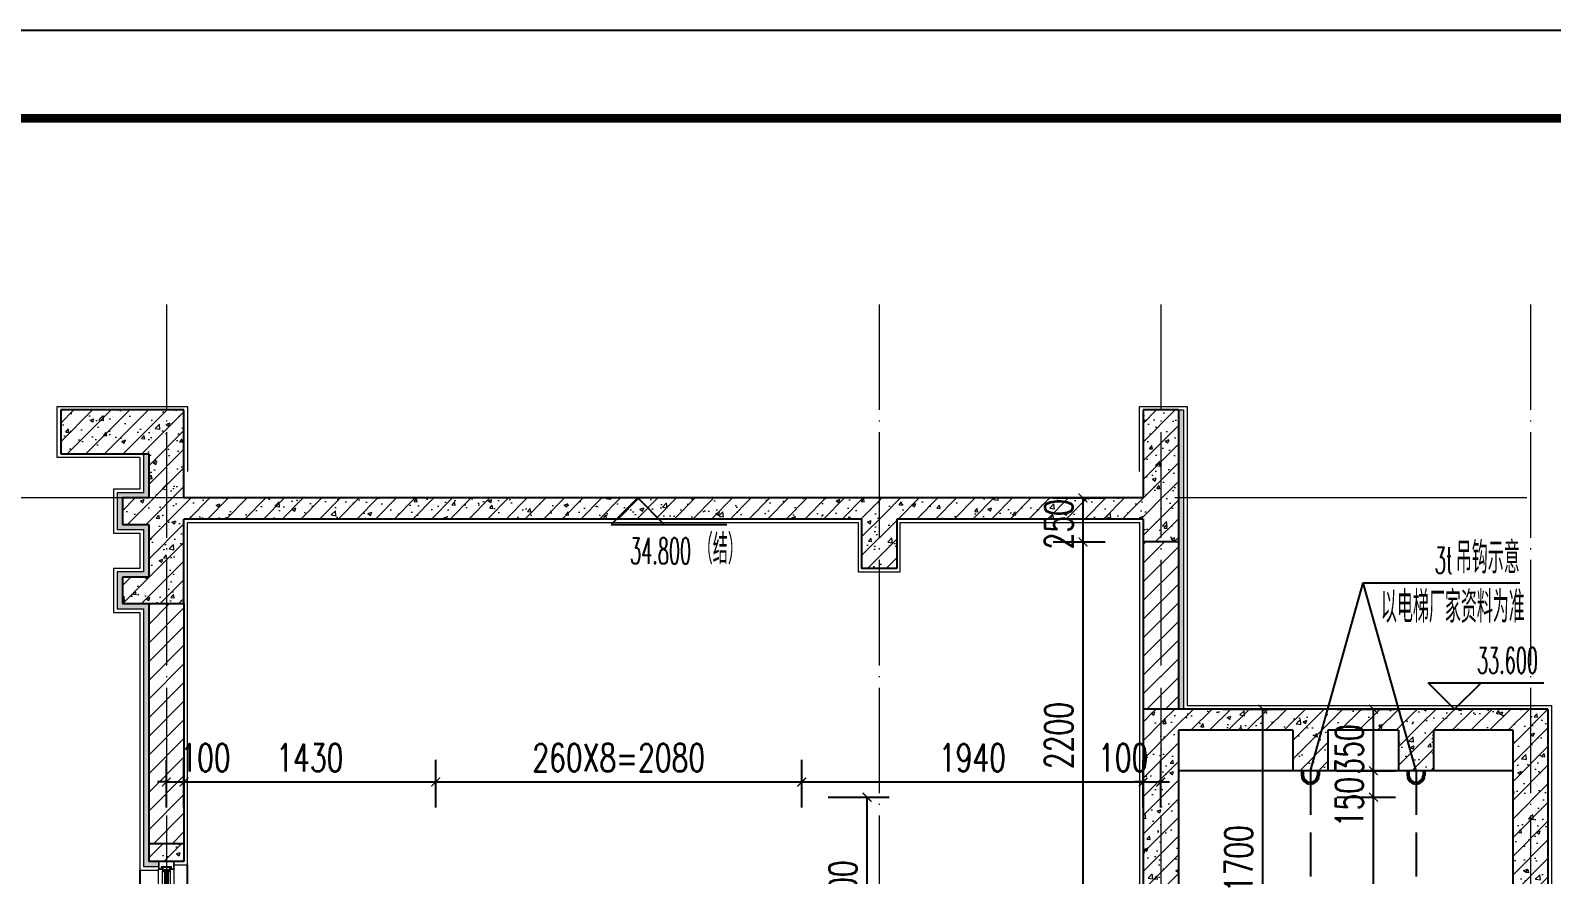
# Model space of a CAD drawing. Extents: x -461650 to 361314, y 245336 to 769729.
# Drawn here: x 279513 to 288156, y 728976 to 733773 of the extents above; entities that cross this region are included whole.
import ezdxf

# ---------------------------------------------------------------- set-up
doc = ezdxf.new("R2010")
doc.units = 0
doc.header["$LTSCALE"] = 1000
doc.linetypes.add('DASH', pattern=[0.35, 0.25, -0.1])
doc.linetypes.add('DOTE', pattern=[2.42, 2, -0.2, 0.02, -0.2])
doc.layers.get('0').update_dxf_attribs({"linetype": 'CONTINUOUS'})
doc.layers.get('DEFPOINTS').update_dxf_attribs({"linetype": 'CONTINUOUS'})
for name, color, linetype in [('-TK', 7, 'CONTINUOUS'), ('DIM_ELEV', 3, 'CONTINUOUS'), ('DIM_IDEN', 67, 'CONTINUOUS'), ('PUB_DIM', 3, 'CONTINUOUS'), ('PUB_TEXT', 2, 'CONTINUOUS'), ('WALL', 5, 'CONTINUOUS'), ('尺寸标注', 86, 'CONTINUOUS'), ('看线', 251, 'CONTINUOUS'), ('立面-看线', 251, 'CONTINUOUS'), ('设备', 253, 'CONTINUOUS')]:
    doc.layers.add(name, color=color, linetype=linetype)
for name, color, linetype, lineweight in [('DOTE', 19, 'DOTE', 9), ('PUB_HATCH', 8, 'CONTINUOUS', 9), ('S_WINDOW', 144, 'CONTINUOUS', 15), ('内粉刷', 37, 'CONTINUOUS', 9), ('细细', 250, 'CONTINUOUS', 0)]:
    doc.layers.add(name, color=color, linetype=linetype, lineweight=lineweight)
doc.styles.add('_TCH_DIM', font='SIMPLEX.shx', dxfattribs={"width": 0.7, "bigfont": 'GBCBIG.shx'})
doc.styles.add('_TCH_DIM_T3', font='SIMPLEX', dxfattribs={"width": 0.705882, "bigfont": 'GBCBIG'})
doc.styles.add('DIM_FONT_T3', font='SIMPLEX', dxfattribs={"width": 0.705882, "bigfont": 'GBCBIG'})
doc.dimstyles.new('_TCH_ARCH&&50', dxfattribs={"dimtxt": 157.5, "dimasz": 50, "dimexe": 125, "dimexo": 150, "dimgap": 58.75, "dimtad": 1, "dimdec": 0, "dimzin": 0, "dimdsep": 46, "dimtxsty": '_TCH_DIM_T3', "dimblk": 'ARCHTICK', "dimcen": 0.09, "dimclrt": 7, "dimazin": 0, "dimtfac": 1, "dimtdec": 0, "dimtix": 1, "dimtmove": 2, "dimatfit": 3, "dimldrblk": 'ARCHTICK', "dimfxl": 0, "dimtolj": 1, "dimtzin": 0, "dimarcsym": 0})
pattern_1 = [(315, (-218910.2607, -140541.0897), (-1.767766953, -1.767766953), []), (315, (-218909.0822, -140541.0897), (-1.767766953, -1.767766953), [])]
pattern_2 = [(315, (-218910.2607, -141979.3279), (-1.767766953, -1.767766953), []), (315, (-218909.0822, -141979.3279), (-1.767766953, -1.767766953), [])]
pattern_3 = [(45, (-677627.57, 806198.58), (-53.03303, 53.03303), [])]
pattern_4 = [(45, (-677627.57, 806144.725), (-53.0330086, 53.0330086), []), (50, (-677627.57, 806144.73), (215.178055, -18.82564), [22.5, -247.5]), (355, (-677627.57, 806144.73), (-41.6254, 225.65764), [18, -198]), (100.4514, (-677609.64, 806143.16), (173.552815, 206.831863), [19.122057, -210.342634]), (46.1842, (-677627.57, 806204.73), (320.172315, -49.655704), [33.75, -371.25]), (96.6356, (-677600.9, 806200.6), (280.39881, 292.23536), [28.68309, -315.5139]), (351.1842, (-677627.57, 806204.73), (280.39858, 292.23558), [27, -297]), (21, (-677597.57, 806189.73), (179.072116, -120.785667), [22.5, -247.5]), (326, (-677597.57, 806189.73), (72.9946, 217.545014), [18, -198]), (71.4514, (-677582.65, 806179.66), (252.06679, 96.75915), [19.122057, -210.342634]), (37.5, (-677627.57, 806144.725), (3.6479566, 99.868156), [0, -195.6, 0, -201, 0, -198.75]), (7.5, (-677627.57, 806144.73), (78.920861, 118.323514), [0, -114.6, 0, -191.1, 0, -75.75]), (327.5, (-677694.47, 806144.725), (160.146731, -6.7664615), [0, -75, 0, -234, 0, -310.5]), (317.5, (-677724.47, 806144.73), (174.95585, 30.031495), [0, -97.5, 0, -155.4, 0, -220.5])]

# ---------------------------------------------------------------- blocks, each defined once
blk = doc.blocks.new('A1')
blk.add_lwpolyline([(0, 59400), (0, 0), (84100, 0), (84100, 59400)], close=True)
at = {"const_width": 100}
blk.add_lwpolyline([(2500, 58400), (2500, 1000), (83100, 1000), (83100, 58400)], close=True, dxfattribs=at)
blk = doc.blocks.new('zrszerf')
at = {"layer": '细细'}
h = blk.add_hatch(dxfattribs=at)
h.set_pattern_fill('金属', color=256, style=0)
h.set_pattern_definition(pattern_1)
h.paths.add_polyline_path([(257694.9, 608543.3), (257714.9, 608543.3), (257714.9, 608556.8), (257764.9, 608556.8), (257764.9, 608543.3), (257784.9, 608543.3), (257784.9, 608588.3), (257694.9, 608588.3)])
h.paths.add_polyline_path([(257712.9, 608558.8), (257712.9, 608545.3), (257696.9, 608545.3), (257696.9, 608586.3), (257782.9, 608586.3), (257782.9, 608545.3), (257766.9, 608545.3), (257766.9, 608558.8)], flags=16)
h = blk.add_hatch(dxfattribs=at)
h.set_pattern_fill('金属', color=256, style=0)
h.set_pattern_definition(pattern_1)
h.paths.add_polyline_path([(257762.4, 608554.8), (257762.4, 608529.8), (257750.4, 608529.8), (257750.4, 608539.8), (257729.4, 608539.8), (257729.4, 608529.8), (257717.4, 608529.8), (257717.4, 608554.8)])
h.paths.add_polyline_path([(257719.4, 608552.8), (257719.4, 608531.8), (257727.4, 608531.8), (257727.4, 608541.8), (257752.4, 608541.8), (257752.4, 608531.8), (257760.4, 608531.8), (257760.4, 608552.8)], flags=16)
h = blk.add_hatch(color=256, dxfattribs=at)
edge = h.paths.add_edge_path()
edge.add_line((257735.4, 608539.8), (257735.4, 608527.8))
edge.add_arc((257739.9, 608519.5), 9.44, 61.51755, 118.48245, ccw=False)
edge.add_line((257744.4, 608527.8), (257744.4, 608539.8))
edge.add_arc((257739.9, 608548.1), 9.44, 241.51755, 298.48245, ccw=False)
h = blk.add_hatch(dxfattribs=at)
h.set_pattern_fill('金属', color=256, style=0)
h.set_pattern_definition(pattern_2)
h.paths.add_polyline_path([(257694.9, 607233.3), (257714.9, 607233.3), (257714.9, 607219.8), (257764.9, 607219.8), (257764.9, 607233.3), (257784.9, 607233.3), (257784.9, 607188.3), (257694.9, 607188.3)])
h.paths.add_polyline_path([(257712.9, 607217.8), (257712.9, 607231.3), (257696.9, 607231.3), (257696.9, 607190.3), (257782.9, 607190.3), (257782.9, 607231.3), (257766.9, 607231.3), (257766.9, 607217.8)], flags=16)
h = blk.add_hatch(dxfattribs=at)
h.set_pattern_fill('金属', color=256, style=0)
h.set_pattern_definition(pattern_2)
h.paths.add_polyline_path([(257762.4, 607221.8), (257762.4, 607246.8), (257750.4, 607246.8), (257750.4, 607236.8), (257729.4, 607236.8), (257729.4, 607246.8), (257717.4, 607246.8), (257717.4, 607221.8)])
h.paths.add_polyline_path([(257719.4, 607223.8), (257719.4, 607244.8), (257727.4, 607244.8), (257727.4, 607234.8), (257752.4, 607234.8), (257752.4, 607244.8), (257760.4, 607244.8), (257760.4, 607223.8)], flags=16)
h = blk.add_hatch(color=256, dxfattribs=at)
edge = h.paths.add_edge_path()
edge.add_line((257735.4, 607236.8), (257735.4, 607248.8))
edge.add_arc((257739.9, 607257.1), 9.44, 241.51755, 298.48245)
edge.add_line((257744.4, 607248.8), (257744.4, 607236.8))
edge.add_arc((257739.9, 607228.5), 9.44, 61.51755, 118.48245)
at = {"layer": 'S_WINDOW'}
for p, q in [((257694.9, 607233.3), (257694.9, 608543.3)), ((257717.4, 607246.8), (257717.4, 608529.8)), ((257762.4, 607246.8), (257762.4, 608529.8)), ((257784.9, 607233.3), (257784.9, 608543.3))]:
    blk.add_line(p, q, dxfattribs=at)
for points in [[(257784.9, 608588.3), (257784.9, 608543.3), (257764.9, 608543.3), (257764.9, 608556.8), (257714.9, 608556.8), (257714.9, 608543.3), (257694.9, 608543.3), (257694.9, 608588.3)], [(257782.9, 608586.3), (257782.9, 608545.3), (257766.9, 608545.3), (257766.9, 608558.8), (257712.9, 608558.8), (257712.9, 608545.3), (257696.9, 608545.3), (257696.9, 608586.3)], [(257762.4, 608554.8), (257762.4, 608529.8), (257750.4, 608529.8), (257750.4, 608539.8), (257729.4, 608539.8), (257729.4, 608529.8), (257717.4, 608529.8), (257717.4, 608554.8)], [(257760.4, 608552.8), (257760.4, 608531.8), (257752.4, 608531.8), (257752.4, 608541.8), (257727.4, 608541.8), (257727.4, 608531.8), (257719.4, 608531.8), (257719.4, 608552.8)], [(257784.9, 607188.3), (257784.9, 607233.3), (257764.9, 607233.3), (257764.9, 607219.8), (257714.9, 607219.8), (257714.9, 607233.3), (257694.9, 607233.3), (257694.9, 607188.3)], [(257782.9, 607190.3), (257782.9, 607231.3), (257766.9, 607231.3), (257766.9, 607217.8), (257712.9, 607217.8), (257712.9, 607231.3), (257696.9, 607231.3), (257696.9, 607190.3)], [(257762.4, 607221.8), (257762.4, 607246.8), (257750.4, 607246.8), (257750.4, 607236.8), (257729.4, 607236.8), (257729.4, 607246.8), (257717.4, 607246.8), (257717.4, 607221.8)], [(257760.4, 607223.8), (257760.4, 607244.8), (257752.4, 607244.8), (257752.4, 607234.8), (257727.4, 607234.8), (257727.4, 607244.8), (257719.4, 607244.8), (257719.4, 607223.8)]]:
    blk.add_lwpolyline(points, close=True, dxfattribs=at)
at = {"layer": '细细'}
for points in [[(257729.4, 608529.8), (257729.4, 607246.8)], [(257735.4, 607248.8), (257735.4, 608539.8)], [(257744.4, 607248.8), (257744.4, 608539.8)], [(257750.4, 608529.8), (257750.4, 607246.8)]]:
    blk.add_lwpolyline(points, dxfattribs=at)
for points in [[(257735.4, 608539.8), (257735.4, 608527.8, -0.253805), (257744.4, 608527.8), (257744.4, 608539.8, -0.253805)], [(257735.4, 607236.8), (257735.4, 607248.8, 0.253805), (257744.4, 607248.8), (257744.4, 607236.8, 0.253805)]]:
    blk.add_lwpolyline(points, format="xyb", close=True, dxfattribs=at)
blk = doc.blocks.new('_ArchTick')
at = {"color": 0, "linetype": 'ByBlock', "const_width": 0.15}
blk.add_lwpolyline([(-0.5, -0.5), (0.5, 0.5)], dxfattribs=at)
blk = doc.blocks.new('*D1412')
at = {"layer": 'DEFPOINTS', "color": 0}
for p in [(283895.8, 729416.3), (284266.9, 729416.3), (283895.8, 728316.3)]:
    blk.add_point(p, dxfattribs=at)
at = {"layer": '尺寸标注', "color": 0, "lineweight": -2}
for p, q in [((284045.8, 729416.3), (284391.9, 729416.3)), ((284266.9, 728316.3), (284266.9, 729416.3)), ((284045.8, 728316.3), (284391.9, 728316.3))]:
    blk.add_line(p, q, dxfattribs=at)
at = {"layer": '尺寸标注', "color": 0, "lineweight": -2, "xscale": 50, "yscale": 50, "zscale": 50}
for p, rotation in [((284266.9, 729416.3), 90), ((284266.9, 728316.3), 270)]:
    blk.add_blockref('_ArchTick', p, dxfattribs=dict(at, rotation=rotation))
at = {"layer": '尺寸标注', "color": 7, "insert": (284129.4, 728866.3), "char_height": 157.5, "attachment_point": 5, "rotation": 90, "style": '_TCH_DIM_T3'}
blk.add_mtext('\\A1;1100', dxfattribs=at)
blk = doc.blocks.new('*D1430')
at = {"layer": 'DEFPOINTS', "color": 0}
for p in [(285175, 731116.3), (285493.9, 731116.3), (285175, 730866.3)]:
    blk.add_point(p, dxfattribs=at)
at = {"layer": '尺寸标注', "color": 0, "lineweight": -2}
for p, q in [((285325, 731116.3), (285618.9, 731116.3)), ((285493.9, 730866.3), (285493.9, 731116.3)), ((285325, 730866.3), (285618.9, 730866.3))]:
    blk.add_line(p, q, dxfattribs=at)
at = {"layer": '尺寸标注', "color": 0, "lineweight": -2, "xscale": 50, "yscale": 50, "zscale": 50}
for p, rotation in [((285493.9, 731116.3), 90), ((285493.9, 730866.3), 270)]:
    blk.add_blockref('_ArchTick', p, dxfattribs=dict(at, rotation=rotation))
at = {"layer": '尺寸标注', "color": 7, "insert": (285356.4, 730966.9), "char_height": 157.5, "attachment_point": 5, "rotation": 90, "style": '_TCH_DIM_T3'}
blk.add_mtext('\\A1;250', dxfattribs=at)
blk = doc.blocks.new('*D1431')
at = {"layer": 'DEFPOINTS', "color": 0}
for p in [(285175, 730866.3), (285493.9, 730866.3), (285175, 728666.3)]:
    blk.add_point(p, dxfattribs=at)
at = {"layer": '尺寸标注', "color": 0, "lineweight": -2}
for p, q in [((285325, 730866.3), (285618.9, 730866.3)), ((285493.9, 728666.3), (285493.9, 730866.3)), ((285325, 728666.3), (285618.9, 728666.3))]:
    blk.add_line(p, q, dxfattribs=at)
at = {"layer": '尺寸标注', "color": 0, "lineweight": -2, "xscale": 50, "yscale": 50, "zscale": 50}
for p, rotation in [((285493.9, 730866.3), 90), ((285493.9, 728666.3), 270)]:
    blk.add_blockref('_ArchTick', p, dxfattribs=dict(at, rotation=rotation))
at = {"layer": '尺寸标注', "color": 7, "insert": (285356.4, 729766.3), "char_height": 157.5, "attachment_point": 5, "rotation": 90, "style": '_TCH_DIM_T3'}
blk.add_mtext('\\A1;2200', dxfattribs=at)
blk = doc.blocks.new('*D1444')
at = {"layer": 'DEFPOINTS', "color": 0}
for p in [(286135.8, 729916.3), (286515.3, 729916.3), (286135.8, 728216.3)]:
    blk.add_point(p, dxfattribs=at)
at = {"layer": 'PUB_DIM', "color": 0, "lineweight": -2}
for p, q in [((286285.8, 729916.3), (286640.3, 729916.3)), ((286515.3, 728216.3), (286515.3, 729916.3)), ((286285.8, 728216.3), (286640.3, 728216.3))]:
    blk.add_line(p, q, dxfattribs=at)
at = {"layer": 'PUB_DIM', "color": 0, "lineweight": -2, "xscale": 50, "yscale": 50, "zscale": 50}
for p, rotation in [((286515.3, 729916.3), 90), ((286515.3, 728216.3), 270)]:
    blk.add_blockref('_ArchTick', p, dxfattribs=dict(at, rotation=rotation))
at = {"layer": 'PUB_DIM', "color": 7, "insert": (286377.8, 729066.3), "char_height": 157.5, "attachment_point": 5, "rotation": 90, "style": '_TCH_DIM_T3'}
blk.add_mtext('\\A1;1700', dxfattribs=at)
blk = doc.blocks.new('*D1445')
at = {"layer": 'DEFPOINTS', "color": 0}
for p in [(285935.7, 729502.5), (285835.7, 729206.6), (285935.7, 729206.6)]:
    blk.add_point(p, dxfattribs=at)
at = {"layer": '尺寸标注', "color": 0, "lineweight": -2}
for p, q in [((285835.7, 729356.6), (285835.7, 729627.5)), ((285935.7, 729356.6), (285935.7, 729627.5)), ((285835.7, 729502.5), (285785.7, 729502.5)), ((285835.7, 729502.5), (285935.7, 729502.5)), ((285935.7, 729502.5), (285985.7, 729502.5))]:
    blk.add_line(p, q, dxfattribs=at)
at = {"layer": '尺寸标注', "color": 0, "lineweight": -2, "xscale": 50, "yscale": 50, "zscale": 50}
blk.add_blockref('_ArchTick', (285835.7, 729502.5), dxfattribs=at)
at = {"layer": '尺寸标注', "color": 0, "lineweight": -2, "xscale": 50, "yscale": 50, "zscale": 50, "rotation": 180}
blk.add_blockref('_ArchTick', (285935.7, 729502.5), dxfattribs=at)
at = {"layer": '尺寸标注', "color": 7, "insert": (285721.9, 729640), "char_height": 157.5, "attachment_point": 5, "style": '_TCH_DIM_T3'}
blk.add_mtext('\\A1;100', dxfattribs=at)
blk = doc.blocks.new('*D1446')
at = {"layer": 'DEFPOINTS', "color": 0}
for p in [(285835.7, 729502.5), (283895.9, 729206.6), (285835.7, 729206.6)]:
    blk.add_point(p, dxfattribs=at)
at = {"layer": '尺寸标注', "color": 0, "lineweight": -2}
for p, q in [((283895.9, 729356.6), (283895.9, 729627.5)), ((285835.7, 729356.6), (285835.7, 729627.5)), ((283895.9, 729502.5), (285835.7, 729502.5))]:
    blk.add_line(p, q, dxfattribs=at)
at = {"layer": '尺寸标注', "color": 0, "lineweight": -2, "xscale": 50, "yscale": 50, "zscale": 50, "rotation": 180}
blk.add_blockref('_ArchTick', (283895.9, 729502.5), dxfattribs=at)
at = {"layer": '尺寸标注', "color": 0, "lineweight": -2, "xscale": 50, "yscale": 50, "zscale": 50}
blk.add_blockref('_ArchTick', (285835.7, 729502.5), dxfattribs=at)
at = {"layer": '尺寸标注', "color": 7, "insert": (284865.8, 729640), "char_height": 157.5, "attachment_point": 5, "style": '_TCH_DIM_T3'}
blk.add_mtext('\\A1;1940', dxfattribs=at)
blk = doc.blocks.new('*D1447')
at = {"layer": 'DEFPOINTS', "color": 0}
for p in [(283895.9, 729502.5), (281815.9, 729206.6), (283895.9, 729206.6)]:
    blk.add_point(p, dxfattribs=at)
at = {"layer": '尺寸标注', "color": 0, "lineweight": -2}
for p, q in [((281815.9, 729356.6), (281815.9, 729627.5)), ((283895.9, 729356.6), (283895.9, 729627.5)), ((281815.9, 729502.5), (283895.9, 729502.5))]:
    blk.add_line(p, q, dxfattribs=at)
at = {"layer": '尺寸标注', "color": 0, "lineweight": -2, "xscale": 50, "yscale": 50, "zscale": 50, "rotation": 180}
blk.add_blockref('_ArchTick', (281815.9, 729502.5), dxfattribs=at)
at = {"layer": '尺寸标注', "color": 0, "lineweight": -2, "xscale": 50, "yscale": 50, "zscale": 50}
blk.add_blockref('_ArchTick', (283895.9, 729502.5), dxfattribs=at)
at = {"layer": '尺寸标注', "color": 7, "insert": (282855.9, 729640), "char_height": 157.5, "attachment_point": 5, "style": '_TCH_DIM_T3'}
blk.add_mtext('\\A1;260X8=2080', dxfattribs=at)
blk = doc.blocks.new('*D1448')
at = {"layer": 'DEFPOINTS', "color": 0}
for p in [(281815.9, 729502.5), (280385.7, 729206.6), (281815.9, 729206.6)]:
    blk.add_point(p, dxfattribs=at)
at = {"layer": '尺寸标注', "color": 0, "lineweight": -2}
for p, q in [((280385.7, 729356.6), (280385.7, 729627.5)), ((281815.9, 729356.6), (281815.9, 729627.5)), ((280385.7, 729502.5), (281815.9, 729502.5))]:
    blk.add_line(p, q, dxfattribs=at)
at = {"layer": '尺寸标注', "color": 0, "lineweight": -2, "xscale": 50, "yscale": 50, "zscale": 50, "rotation": 180}
blk.add_blockref('_ArchTick', (280385.7, 729502.5), dxfattribs=at)
at = {"layer": '尺寸标注', "color": 0, "lineweight": -2, "xscale": 50, "yscale": 50, "zscale": 50}
blk.add_blockref('_ArchTick', (281815.9, 729502.5), dxfattribs=at)
at = {"layer": '尺寸标注', "color": 7, "insert": (281100.8, 729640), "char_height": 157.5, "attachment_point": 5, "style": '_TCH_DIM_T3'}
blk.add_mtext('\\A1;1430', dxfattribs=at)
blk = doc.blocks.new('*D1449')
at = {"layer": 'DEFPOINTS', "color": 0}
for p in [(280385.7, 729502.5), (280285.7, 729206.6), (280385.7, 729206.6)]:
    blk.add_point(p, dxfattribs=at)
at = {"layer": '尺寸标注', "color": 0, "lineweight": -2}
for p, q in [((280285.7, 729356.6), (280285.7, 729627.5)), ((280385.7, 729356.6), (280385.7, 729627.5)), ((280285.7, 729502.5), (280235.7, 729502.5)), ((280285.7, 729502.5), (280385.7, 729502.5)), ((280385.7, 729502.5), (280435.7, 729502.5))]:
    blk.add_line(p, q, dxfattribs=at)
at = {"layer": '尺寸标注', "color": 0, "lineweight": -2, "xscale": 50, "yscale": 50, "zscale": 50}
blk.add_blockref('_ArchTick', (280285.7, 729502.5), dxfattribs=at)
at = {"layer": '尺寸标注', "color": 0, "lineweight": -2, "xscale": 50, "yscale": 50, "zscale": 50, "rotation": 180}
blk.add_blockref('_ArchTick', (280385.7, 729502.5), dxfattribs=at)
at = {"layer": '尺寸标注', "color": 7, "insert": (280508, 729640), "char_height": 157.5, "attachment_point": 5, "style": '_TCH_DIM_T3'}
blk.add_mtext('\\A1;100', dxfattribs=at)
blk = doc.blocks.new('*D1452')
at = {"layer": 'DEFPOINTS', "color": 0}
for p in [(286785.7, 729416.3), (287144.1, 729416.3), (286785.7, 725316.3)]:
    blk.add_point(p, dxfattribs=at)
at = {"layer": 'PUB_DIM', "color": 0, "lineweight": -2}
for p, q in [((286935.7, 729416.3), (287269.1, 729416.3)), ((287144.1, 725316.3), (287144.1, 729416.3)), ((286935.7, 725316.3), (287269.1, 725316.3))]:
    blk.add_line(p, q, dxfattribs=at)
at = {"layer": 'PUB_DIM', "color": 0, "lineweight": -2, "xscale": 50, "yscale": 50, "zscale": 50}
for p, rotation in [((287144.1, 729416.3), 90), ((287144.1, 725316.3), 270)]:
    blk.add_blockref('_ArchTick', p, dxfattribs=dict(at, rotation=rotation))
at = {"layer": 'PUB_DIM', "color": 7, "insert": (287006.6, 727366.3), "char_height": 157.5, "attachment_point": 5, "rotation": 90, "style": '_TCH_DIM_T3'}
blk.add_mtext('\\A1;4100', dxfattribs=at)
blk = doc.blocks.new('*D1453')
at = {"layer": 'DEFPOINTS', "color": 0}
for p in [(286785.7, 729566.3), (287144.1, 729566.3), (286785.7, 729416.3)]:
    blk.add_point(p, dxfattribs=at)
at = {"layer": 'PUB_DIM', "color": 0, "lineweight": -2}
for p, q in [((286935.7, 729566.3), (287269.1, 729566.3)), ((287144.1, 729416.3), (287144.1, 729566.3)), ((286935.7, 729416.3), (287269.1, 729416.3))]:
    blk.add_line(p, q, dxfattribs=at)
at = {"layer": 'PUB_DIM', "color": 0, "lineweight": -2, "xscale": 50, "yscale": 50, "zscale": 50}
for p, rotation in [((287144.1, 729566.3), 90), ((287144.1, 729416.3), 270)]:
    blk.add_blockref('_ArchTick', p, dxfattribs=dict(at, rotation=rotation))
at = {"layer": 'PUB_DIM', "color": 7, "insert": (287006.6, 729388.1), "char_height": 157.5, "attachment_point": 5, "rotation": 90, "style": '_TCH_DIM_T3'}
blk.add_mtext('\\A1;150', dxfattribs=at)
blk = doc.blocks.new('*D1454')
at = {"layer": 'DEFPOINTS', "color": 0}
for p in [(286785.7, 729916.3), (287144.1, 729916.3), (286785.7, 729566.3)]:
    blk.add_point(p, dxfattribs=at)
at = {"layer": 'PUB_DIM', "color": 0, "lineweight": -2}
for p, q in [((286935.7, 729916.3), (287269.1, 729916.3)), ((287144.1, 729566.3), (287144.1, 729916.3)), ((286935.7, 729566.3), (287269.1, 729566.3))]:
    blk.add_line(p, q, dxfattribs=at)
at = {"layer": 'PUB_DIM', "color": 0, "lineweight": -2, "xscale": 50, "yscale": 50, "zscale": 50}
for p, rotation in [((287144.1, 729916.3), 90), ((287144.1, 729566.3), 270)]:
    blk.add_blockref('_ArchTick', p, dxfattribs=dict(at, rotation=rotation))
at = {"layer": 'PUB_DIM', "color": 7, "insert": (287006.6, 729687.4), "char_height": 157.5, "attachment_point": 5, "rotation": 90, "style": '_TCH_DIM_T3'}
blk.add_mtext('\\A1;350', dxfattribs=at)

msp = doc.modelspace()

# ---------------------------------------------------------------- hatches: boundary and pattern name
at = {"layer": 'PUB_HATCH'}
h = msp.add_hatch(dxfattribs=at)
h.set_pattern_fill('钢筋混凝土', color=256, scale=30, style=0)
h.set_pattern_definition(pattern_4)
h.paths.add_polyline_path([(280385.74, 730516.31), (280385.74, 731616.31), (279685.74, 731616.31), (279685.74, 731366.31), (280185.74, 731366.31), (280185.74, 731116.31), (280035.74, 731116.31), (280035.74, 730966.31), (280185.74, 730966.31), (280185.74, 730666.31), (280035.74, 730666.31), (280035.74, 730516.31)])
h = msp.add_hatch(dxfattribs=at)
h.set_pattern_fill('钢筋混凝土', color=256, scale=30, style=0)
h.set_pattern_definition(pattern_4)
h.paths.add_polyline_path([(285835.74, 731616.31), (285835.76, 731116.31), (285902.43, 731076.31), (286035.76, 731116.31), (286035.74, 731616.31)])
h = msp.add_hatch(dxfattribs=at)
h.set_pattern_fill('钢筋混凝土', color=256, scale=30, style=0)
h.set_pattern_definition(pattern_4)
h.paths.add_polyline_path([(280385.74, 731116.31), (280385.74, 730996.31), (284235.74, 730996.31), (284335.74, 731036.31), (284335.74, 731116.31)])
h = msp.add_hatch(dxfattribs=at)
h.set_pattern_fill('钢筋混凝土', color=256, scale=30, style=0)
h.set_pattern_definition(pattern_4)
h.paths.add_polyline_path([(285902.43, 731076.31), (285835.76, 731116.31), (284335.74, 731116.31), (284335.74, 731036.31), (284435.74, 730996.31), (285835.76, 730996.31)])
h = msp.add_hatch(dxfattribs=at)
h.set_pattern_fill('钢筋混凝土', color=256, scale=30, style=0)
h.set_pattern_definition(pattern_4)
h.paths.add_polyline_path([(285902.43, 731076.31), (285835.76, 730996.31), (285835.77, 730866.31), (286035.77, 730866.32), (286035.76, 731116.31)])
h = msp.add_hatch(dxfattribs=at)
h.set_pattern_fill('钢筋混凝土', color=256, scale=30, style=0)
h.set_pattern_definition(pattern_4)
h.paths.add_polyline_path([(284335.74, 731036.31), (284235.74, 730996.31), (284235.74, 730716.31), (284435.74, 730716.31), (284435.74, 730996.31)])
h = msp.add_hatch(dxfattribs=at)
h.set_pattern_fill('普通砖', color=256, scale=30, style=0)
h.set_pattern_definition(pattern_3)
h.paths.add_polyline_path([(286035.77, 730866.31), (285835.77, 730866.31), (285835.76, 729916.31), (286035.76, 729916.31)])
h = msp.add_hatch(dxfattribs=at)
h.set_pattern_fill('普通砖', color=256, scale=30, style=0)
h.set_pattern_definition(pattern_3)
h.paths.add_polyline_path([(280385.74, 730516.31), (280285.71, 730516.31), (280185.78, 730516.31), (280185.8, 729151.32), (280385.8, 729151.33), (280385.78, 730516.31)])
h = msp.add_hatch(dxfattribs=at)
h.set_pattern_fill('钢筋混凝土', color=256, scale=30, style=0)
h.set_pattern_definition(pattern_4)
h.paths.add_polyline_path([(286035.75, 729796.31), (285835.76, 729916.31), (285835.68, 728166.33), (285902.39, 728166.42), (286035.68, 728166.32)])
h = msp.add_hatch(dxfattribs=at)
h.set_pattern_fill('钢筋混凝土', color=256, scale=30, style=0)
h.set_pattern_definition(pattern_4)
h.paths.add_polyline_path([(286785.72, 729836.31), (286785.72, 729916.31), (285835.76, 729916.31), (286035.75, 729796.31), (286685.72, 729796.31)])
h = msp.add_hatch(dxfattribs=at)
h.set_pattern_fill('钢筋混凝土', color=256, scale=30, style=0)
h.set_pattern_definition(pattern_4)
h.paths.add_polyline_path([(287385.7, 729836.31), (287385.7, 729916.31), (286785.72, 729916.31), (286785.72, 729836.31), (286885.72, 729796.31), (287285.7, 729796.31)])
h = msp.add_hatch(dxfattribs=at)
h.set_pattern_fill('钢筋混凝土', color=256, scale=30, style=0)
h.set_pattern_definition(pattern_4)
h.paths.add_polyline_path([(287935.74, 729796.31), (288135.74, 729916.31), (287385.7, 729916.31), (287385.7, 729836.31), (287485.7, 729796.31)])
h = msp.add_hatch(dxfattribs=at)
h.set_pattern_fill('钢筋混凝土', color=256, scale=30, style=0)
h.set_pattern_definition(pattern_4)
h.paths.add_polyline_path([(288135.74, 729916.31), (287935.74, 729796.31), (287935.74, 728216.31), (288069.08, 728176.31), (288135.74, 728216.31)])
h = msp.add_hatch(dxfattribs=at)
h.set_pattern_fill('钢筋混凝土', color=256, scale=30, style=0)
h.set_pattern_definition(pattern_4)
h.paths.add_polyline_path([(286785.72, 729836.31), (286685.72, 729796.31), (286685.72, 729566.31), (286885.72, 729566.31), (286885.72, 729796.31)])
h = msp.add_hatch(dxfattribs=at)
h.set_pattern_fill('钢筋混凝土', color=256, scale=30, style=0)
h.set_pattern_definition(pattern_4)
h.paths.add_polyline_path([(287385.7, 729836.31), (287285.7, 729796.31), (287285.7, 729566.31), (287485.7, 729566.31), (287485.7, 729796.31)])
h = msp.add_hatch(dxfattribs=at)
h.set_pattern_fill('钢筋混凝土', color=256, scale=30, style=0)
h.set_pattern_definition(pattern_4)
h.paths.add_polyline_path([(280185.73, 729151.33), (280185.73, 729051.33), (280385.73, 729051.33), (280385.73, 729151.33)])
at = {"layer": '立面-看线'}
h = msp.add_hatch(dxfattribs=at)
h.set_pattern_fill('HONEY', color=256, scale=7)
h.set_pattern_definition([(0, (-524987.502, 345239.361), (16.66875, 9.623705), [11.1125, -22.225]), (120, (-524987.502, 345239.361), (-16.66874801, 9.62370845), [11.1125, -22.225]), (60, (-524987.502, 345239.361), (1.99e-06, 19.24741345), [-22.225, 11.1125])])
h.paths.add_polyline_path([(286065.74, 731586.31), (286065.74, 731616.31), (286035.74, 731616.31), (286035.74, 729916.31), (286065.74, 729916.31), (286065.74, 731586.31)])
h = msp.add_hatch(dxfattribs=at)
h.set_pattern_fill('HONEY', color=256, scale=7)
h.set_pattern_definition([(0, (-530867.443, 342719.374), (16.66875, 9.623705), [11.1125, -22.225]), (120, (-530867.443, 342719.374), (-16.66874801, 9.62370845), [11.1125, -22.225]), (60, (-530867.443, 342719.374), (1.99e-06, 19.24741345), [-22.225, 11.1125])])
h.paths.add_polyline_path([(280185.8, 730516.31), (280035.74, 730516.31), (280035.74, 730666.31), (280185.8, 730666.31), (280185.8, 730966.31), (280035.74, 730966.31), (280035.74, 731116.31), (280185.8, 731116.31), (280185.8, 731366.31), (280155.74, 731366.31), (280155.74, 731146.31), (280005.74, 731146.31), (280005.74, 730936.31), (280155.74, 730936.31), (280155.74, 730696.31), (280005.74, 730696.31), (280005.74, 730486.31), (280155.74, 730486.31), (280155.8, 729021.33), (280240.8, 729021.33), (280240.8, 729051.33), (280185.8, 729051.33)])

# ---------------------------------------------------------------- linework, layer by layer
at = {"layer": 'DIM_ELEV', "color": 3}
for p, q in [((282963.65, 731116.31), (282813.65, 730966.31)), ((282963.65, 731116.31), (283113.65, 730966.31)), ((282813.65, 730966.31), (283469.65, 730966.31))]:
    msp.add_line(p, q, dxfattribs=at)
at = {"layer": 'DIM_ELEV'}
for p, q in [((287605.47, 729916.29), (287455.47, 730066.29)), ((287455.47, 730066.29), (288111.47, 730066.29)), ((287605.47, 729916.29), (287755.47, 730066.29))]:
    msp.add_line(p, q, dxfattribs=at)
at = {"layer": 'DIM_IDEN'}
for p, q in [((286785.72, 729566.31), (287085.87, 730634.81)), ((287386.03, 729566.31), (287085.87, 730634.81)), ((287085.87, 730634.81), (287976.37, 730634.81))]:
    msp.add_line(p, q, dxfattribs=at)
at = {"layer": 'DOTE', "color": 1, "linetype": 'DOTE', "ltscale": 0.3}
for p, q in [((280285.74, 732216.31), (280285.76, 707639.31)), ((284335.74, 732216.31), (284335.76, 707639.31)), ((285935.74, 732216.31), (285935.76, 707639.31)), ((288035.74, 732216.31), (288035.76, 707639.31))]:
    msp.add_line(p, q, dxfattribs=at)
at = {"layer": 'DOTE', "color": 1, "linetype": 'DOTE'}
msp.add_line((290435.8, 731116.31), (274958.74, 731116.31), dxfattribs=at)
at = {"layer": 'PUB_HATCH', "color": 215}
for points in [[(286035.74, 731616.31), (286065.74, 731616.31), (286065.74, 729916.31)], [(280155.74, 731366.31), (280155.74, 731146.31), (280005.74, 731146.31), (280005.74, 730936.31), (280155.74, 730936.31), (280155.74, 730696.31), (280005.74, 730696.31), (280005.74, 730486.31), (280155.74, 730486.31), (280155.8, 729021.32), (280240.73, 729021.35)]]:
    msp.add_lwpolyline(points, dxfattribs=at)
at = {"layer": 'WALL'}
for p, q in [((280385.74, 731616.31), (279685.74, 731616.31)), ((279685.74, 731616.31), (279685.74, 731366.31)), ((280385.74, 731116.31), (280385.74, 731616.31)), ((285835.74, 731616.31), (285835.76, 731116.31)), ((286035.74, 731616.31), (285835.74, 731616.31)), ((286035.74, 731616.31), (286035.76, 731116.31)), ((279685.74, 731366.31), (280185.74, 731366.31)), ((280185.74, 731366.31), (280185.74, 731116.31)), ((280185.74, 731116.31), (280035.74, 731116.31)), ((280035.74, 731116.31), (280035.74, 730966.31)), ((284335.74, 731116.31), (280385.74, 731116.31)), ((285835.76, 731116.31), (284335.74, 731116.31)), ((286035.76, 731116.31), (286035.77, 730866.32)), ((280035.74, 730966.31), (280185.74, 730966.31)), ((280185.74, 730966.31), (280185.74, 730666.31)), ((280385.74, 730516.31), (280385.74, 730996.31)), ((284235.74, 730996.31), (280385.74, 730996.31)), ((284235.74, 730996.31), (284235.74, 730716.31)), ((285835.76, 730996.31), (284435.74, 730996.31)), ((284435.74, 730996.31), (284435.74, 730716.31)), ((285835.76, 730996.31), (285835.77, 730866.31)), ((285835.77, 730866.31), (285835.76, 729916.31)), ((286035.77, 730866.32), (285835.77, 730866.31)), ((286035.77, 730866.31), (286035.76, 729916.31)), ((284435.74, 730716.31), (284235.74, 730716.31)), ((280185.74, 730666.31), (280035.74, 730666.31)), ((280035.74, 730666.31), (280035.74, 730516.31)), ((280035.74, 730516.31), (280385.74, 730516.31)), ((280185.78, 730516.31), (280185.8, 729151.32)), ((280385.78, 730516.31), (280385.74, 730516.31)), ((280385.78, 730516.31), (280385.8, 729151.33)), ((285835.76, 729916.31), (285835.68, 728166.33)), ((286785.72, 729916.31), (285835.76, 729916.31)), ((287385.7, 729916.31), (286785.72, 729916.31)), ((288135.74, 729916.31), (287385.7, 729916.31)), ((288135.74, 729916.31), (288135.74, 728216.31)), ((286035.75, 729796.31), (286035.68, 728166.32)), ((286685.72, 729796.31), (286035.75, 729796.31)), ((286685.72, 729796.31), (286685.72, 729566.31)), ((286885.72, 729796.31), (286885.72, 729566.31)), ((287285.7, 729796.31), (286885.72, 729796.31)), ((287285.7, 729796.31), (287285.7, 729566.31)), ((287935.74, 729796.31), (287485.7, 729796.31)), ((287485.7, 729796.31), (287485.7, 729566.31)), ((287935.74, 729796.31), (287935.74, 728216.31)), ((286885.72, 729566.31), (286685.72, 729566.31)), ((287485.7, 729566.31), (287285.7, 729566.31)), ((280185.73, 729151.33), (280185.73, 729051.33)), ((280385.73, 729151.33), (280185.73, 729151.33)), ((280385.73, 729151.33), (280385.73, 729051.33)), ((280385.73, 729051.33), (280185.73, 729051.33))]:
    msp.add_line(p, q, dxfattribs=at)
at = {"layer": '内粉刷'}
for points in [[(280135.74, 731346.31), (279665.74, 731346.31), (279665.74, 731636.31), (280405.74, 731636.31), (280405.74, 731266.3)], [(285815.75, 731266.3), (285815.74, 731636.3), (286085.74, 731636.32), (286085.74, 729936.31)], [(280135.74, 731346.31), (280135.74, 731166.31), (279985.74, 731166.31), (279985.74, 730916.31), (280135.74, 730916.31), (280135.74, 730716.31), (279985.74, 730716.31), (279985.74, 730466.31), (280135.74, 730466.31), (280135.8, 729001.31), (280240.74, 729001.35)], [(280330.71, 729031.35), (280405.8, 729031.32), (280405.74, 730976.31), (284215.74, 730976.31)], [(284215.74, 730976.31), (284215.74, 730696.31), (284455.74, 730696.31), (284455.74, 730976.31)], [(284455.74, 730976.31), (285815.76, 730976.31), (285815.74, 728201.31)], [(286085.74, 729936.31), (288155.74, 729936.31), (288155.73, 728366.3)]]:
    msp.add_lwpolyline(points, dxfattribs=at)
at = {"layer": '看线'}
for p, q in [((287935.74, 729566.31), (286035.74, 729566.34)), ((280135.72, 729001.48), (280135.72, 727701.48)), ((280405.72, 727671.48), (280405.72, 729031.48))]:
    msp.add_line(p, q, dxfattribs=at)
at = {"layer": '设备', "color": 206}
for p, q in [((286735.72, 729566.31), (286735.72, 729540.72)), ((286745.72, 729566.31), (286745.72, 729540.72)), ((286825.72, 729566.31), (286825.72, 729540.72)), ((286835.72, 729566.31), (286835.72, 729540.72)), ((287335.7, 729566.31), (287335.7, 729540.72)), ((287345.7, 729566.31), (287345.7, 729540.72)), ((287425.7, 729566.31), (287425.7, 729540.72)), ((287435.7, 729566.31), (287435.7, 729540.72))]:
    msp.add_line(p, q, dxfattribs=at)
at = {"layer": '设备', "color": 206, "linetype": 'DASH'}
for p, q in [((286785.72, 729566.31), (286785.72, 712266.31)), ((287386.03, 729566.32), (287385.8, 712266.31))]:
    msp.add_line(p, q, dxfattribs=at)
at = {"layer": '设备', "color": 206}
for centre, radius in [((286785.72, 729540.72), 50), ((286785.72, 729540.72), 40), ((287385.7, 729540.72), 50), ((287385.7, 729540.72), 40)]:
    msp.add_arc(centre, radius, 180.000013, 0.000013, dxfattribs=at)

# ---------------------------------------------------------------- block references
at = {"layer": '-TK', "xscale": 0.5, "yscale": 0.5, "zscale": 0.5}
msp.add_blockref('A1', (254843.14, 704072.91), dxfattribs=at)
at = {"xscale": -1}
msp.add_blockref('zrszerf', (538025.64, 120463.16), dxfattribs=at)

# ---------------------------------------------------------------- texts
at = {"layer": 'DIM_ELEV', "color": 7, "style": '_TCH_DIM'}
for s, height, width, p in [('34.800', 148.75, 0.494118, (282920.54, 730741.26)), ('（结）', 168.794, 0.7, (283305.54, 730741.26))]:
    msp.add_text(s, height=height, dxfattribs=dict(at, width=width)).set_placement(p)
at = {"layer": 'PUB_TEXT'}
for s, height, style, width, p in [('吊钩示意', 178.723, 'DIM_FONT_T3', 0.705882, (287612.42, 730687.31)), ('3t', 148.75, 'DIM_FONT_T3', 0.49827, (287492.42, 730687.31)), ('以电梯厂家资料为准', 178.723, 'DIM_FONT_T3', 0.705882, (287186.64, 730407.31)), ('33.600', 148.75, '_TCH_DIM', 0.494118, (287732.47, 730118.79))]:
    msp.add_text(s, height=height, dxfattribs=dict(at, style=style, width=width)).set_placement(p)

# ---------------------------------------------------------------- dimensions: what is measured, and where the dimension line sits
at = {"layer": 'PUB_DIM'}
for p1, p2, distance, picture, middle in [((286135.78, 728216.31), (286135.78, 729916.31), -379.54, '*D1444', (286377.82, 729066.31)), ((286785.72, 725316.31), (286785.72, 729416.31), -358.41, '*D1452', (287006.63, 727366.31))]:
    dim = msp.add_aligned_dim(p1=p1, p2=p2, distance=distance, dimstyle='_TCH_ARCH&&50', dxfattribs=at)
    dim.commit()
    dim.dimension.update_dxf_attribs({"geometry": picture, "text_midpoint": middle})
for base, p1, p2, picture, middle in [((287144.13, 729916.31), (286785.72, 729566.31), (286785.72, 729916.31), '*D1454', (287006.63, 729687.4)), ((287144.13, 729566.31), (286785.72, 729416.31), (286785.72, 729566.31), '*D1453', (287006.63, 729388.11))]:
    dim = msp.add_linear_dim(base=base, p1=p1, p2=p2, angle=90, dimstyle='_TCH_ARCH&&50', dxfattribs=at)
    dim.commit()
    dim.dimension.update_dxf_attribs({"geometry": picture, "text_midpoint": middle, "dimtype": 161})
at = {"layer": '尺寸标注', "color": 106}
for base, p1, p2, angle, picture, middle in [((285493.9, 731116.31), (285174.97, 730866.31), (285174.97, 731116.31), 90, '*D1430', (285356.4, 730966.9)), ((280385.72, 729502.5), (280285.74, 729206.64), (280385.72, 729206.64), 0, '*D1449', (280507.96, 729640)), ((285935.74, 729502.5), (285835.69, 729206.64), (285935.74, 729206.64), 0, '*D1445', (285721.93, 729640))]:
    dim = msp.add_linear_dim(base=base, p1=p1, p2=p2, angle=angle, dimstyle='_TCH_ARCH&&50', dxfattribs=at)
    dim.commit()
    dim.dimension.update_dxf_attribs({"geometry": picture, "text_midpoint": middle, "dimtype": 161})
for p1, p2, distance, picture, middle in [((285174.97, 728666.28), (285174.97, 730866.31), -318.93, '*D1431', (285356.4, 729766.3)), ((280385.72, 729206.64), (281815.86, 729206.64), 295.86, '*D1448', (281100.79, 729640)), ((283895.86, 729206.64), (285835.69, 729206.64), 295.86, '*D1446', (284865.78, 729640)), ((283895.75, 728316.3), (283895.75, 729416.3), -371.15, '*D1412', (284129.4, 728866.3))]:
    dim = msp.add_aligned_dim(p1=p1, p2=p2, distance=distance, dimstyle='_TCH_ARCH&&50', dxfattribs=at)
    dim.commit()
    dim.dimension.update_dxf_attribs({"geometry": picture, "text_midpoint": middle})
dim = msp.add_aligned_dim(p1=(281815.86, 729206.64), p2=(283895.86, 729206.64), distance=295.86, text='260X8=2080', dimstyle='_TCH_ARCH&&50', dxfattribs=at)
dim.commit()
dim.dimension.update_dxf_attribs({"geometry": '*D1447', "text_midpoint": (282855.86, 729640)})

doc.saveas('drawing.dxf')
